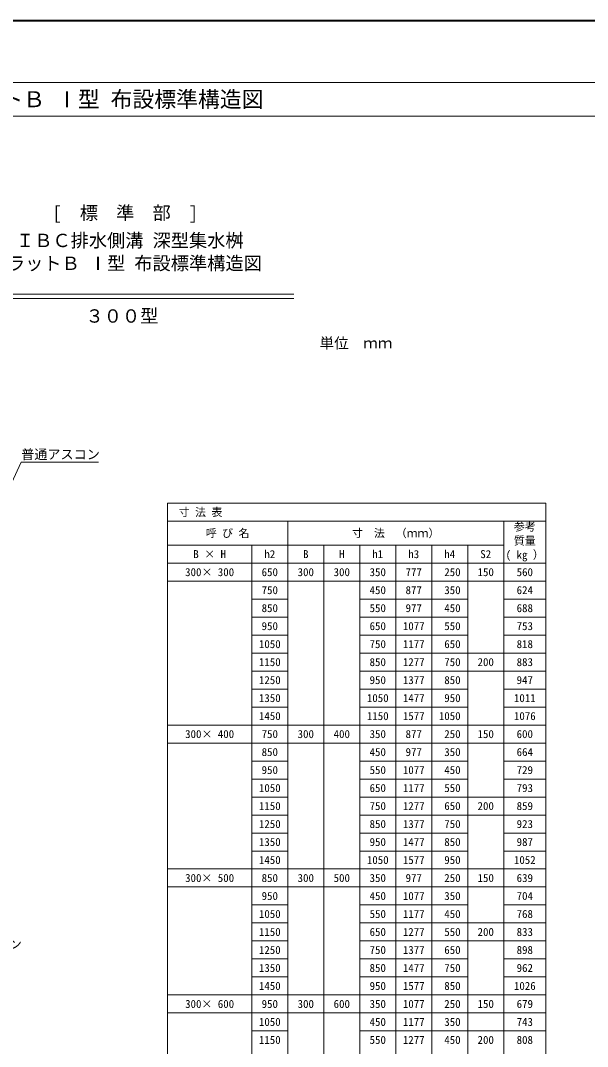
# Model space of a CAD drawing. Units: millimetres at full size, sheet at 1:20; details may follow other scales. Extents: x 0 to 8400, y 0 to 13400.
# Drawn here: x 2127 to 4144, y 2091 to 5740 of the extents above; entities that cross this region are included whole.
import ezdxf
from ezdxf.enums import TextEntityAlignment as Align

# ---------------------------------------------------------------- set-up
doc = ezdxf.new("R2010")
doc.units = ezdxf.units.MM
doc.header["$LTSCALE"] = 20
for name, color, linetype, lineweight in [('0_2', 7, 'Continuous', 20), ('Defpoints_3', 8, 'Continuous', 0), ('図枠', 7, 'Continuous', 5), ('寸法・材料表', 7, 'Continuous', 13), ('引出線', 4, 'Continuous', 9)]:
    doc.layers.add(name, color=color, linetype=linetype, lineweight=lineweight)
doc.layers.add('文字', color=7, linetype='Continuous')
doc.styles.add('ＭＳ ゴシック', font='')
doc.styles.get('ＭＳ ゴシック').set_extended_font_data('MS Gothic')

msp = doc.modelspace()

# ---------------------------------------------------------------- linework, layer by layer
at = {"layer": '0_2'}
for p, q in [((1900, 4766.33), (3100, 4766.33)), ((1900.19, 4751.33), (3099.81, 4751.33))]:
    msp.add_line(p, q, dxfattribs=at)
at = {"layer": 'Defpoints_3'}
for p, q in [((2650, 4022.86), (3996, 4022.86)), ((2650, 4022.86), (2650, 3958.86)), ((3996, 4022.86), (3996, 3958.86)), ((2650, 3745.86), (2950, 3745.86)), ((3078, 3745.86), (3334, 3745.86)), ((3718, 3745.86), (3846, 3745.86)), ((3718, 3425.86), (3846, 3425.86)), ((2650, 3169.86), (2950, 3169.86)), ((3078, 3169.86), (3334, 3169.86)), ((3718, 3169.86), (3846, 3169.86)), ((3718, 2913.86), (3846, 2913.86)), ((2650, 2657.86), (2950, 2657.86)), ((3078, 2657.86), (3334, 2657.86)), ((3718, 2657.86), (3846, 2657.86)), ((3718, 2465.86), (3846, 2465.86)), ((2650, 2209.86), (2950, 2209.86)), ((3078, 2209.86), (3334, 2209.86)), ((3718, 2209.86), (3846, 2209.86))]:
    msp.add_line(p, q, dxfattribs=at)
at = {"layer": '図枠', "lineweight": 40}
msp.add_line((400, 5740), (8200, 5740), dxfattribs=at)
at = {"layer": '図枠', "lineweight": 13}
for p, q in [((700, 5520), (7900, 5520)), ((700, 5400), (7900, 5400))]:
    msp.add_line(p, q, dxfattribs=at)
at = {"layer": '寸法・材料表'}
for p, q in [((2650, 3958.86), (3996, 3958.86)), ((2650, 3958.86), (2650, 801.86)), ((3078, 3958.86), (3078, 801.86)), ((3846, 3958.86), (3846, 801.86)), ((3996, 3958.86), (3996, 801.86)), ((2650, 3873.86), (3846, 3873.86)), ((2950, 3873.86), (2950, 801.86)), ((3206, 3873.86), (3206, 801.86)), ((3334, 3873.86), (3334, 801.86)), ((3462, 3873.86), (3462, 801.86)), ((3590, 3873.86), (3590, 801.86)), ((3718, 3873.86), (3718, 801.86)), ((2650, 3809.86), (3996, 3809.86)), ((2950, 3745.86), (3078, 3745.86)), ((3334, 3745.86), (3718, 3745.86)), ((3846, 3745.86), (3996, 3745.86)), ((2950, 3681.86), (3078, 3681.86)), ((3334, 3681.86), (3718, 3681.86)), ((3846, 3681.86), (3996, 3681.86)), ((2950, 3617.86), (3078, 3617.86)), ((3334, 3617.86), (3718, 3617.86)), ((3846, 3617.86), (3996, 3617.86)), ((2950, 3553.86), (3078, 3553.86)), ((3334, 3553.86), (3718, 3553.86)), ((3846, 3553.86), (3996, 3553.86)), ((2950, 3489.86), (3078, 3489.86)), ((3334, 3489.86), (3996, 3489.86)), ((2950, 3425.86), (3078, 3425.86)), ((3334, 3425.86), (3718, 3425.86)), ((3846, 3425.86), (3996, 3425.86)), ((2950, 3361.86), (3078, 3361.86)), ((3334, 3361.86), (3718, 3361.86)), ((3846, 3361.86), (3996, 3361.86)), ((2950, 3297.86), (3078, 3297.86)), ((3334, 3297.86), (3718, 3297.86)), ((3846, 3297.86), (3996, 3297.86)), ((2650, 3233.86), (3996, 3233.86)), ((2950, 3169.86), (3078, 3169.86)), ((3334, 3169.86), (3718, 3169.86)), ((3846, 3169.86), (3996, 3169.86)), ((2950, 3105.86), (3078, 3105.86)), ((3334, 3105.86), (3718, 3105.86)), ((3846, 3105.86), (3996, 3105.86)), ((2950, 3041.86), (3078, 3041.86)), ((3334, 3041.86), (3718, 3041.86)), ((3846, 3041.86), (3996, 3041.86)), ((2950, 2977.86), (3078, 2977.86)), ((3334, 2977.86), (3996, 2977.86)), ((2950, 2913.86), (3078, 2913.86)), ((3334, 2913.86), (3718, 2913.86)), ((3846, 2913.86), (3996, 2913.86)), ((2950, 2849.86), (3078, 2849.86)), ((3334, 2849.86), (3718, 2849.86)), ((3846, 2849.86), (3996, 2849.86)), ((2950, 2785.86), (3078, 2785.86)), ((3334, 2785.86), (3718, 2785.86)), ((3846, 2785.86), (3996, 2785.86)), ((2650, 2721.86), (3996, 2721.86)), ((2950, 2657.86), (3078, 2657.86)), ((3334, 2657.86), (3718, 2657.86)), ((3846, 2657.86), (3996, 2657.86)), ((2950, 2593.86), (3078, 2593.86)), ((3334, 2593.86), (3718, 2593.86)), ((3846, 2593.86), (3996, 2593.86)), ((2950, 2529.86), (3078, 2529.86)), ((3334, 2529.86), (3996, 2529.86)), ((2950, 2465.86), (3078, 2465.86)), ((3334, 2465.86), (3718, 2465.86)), ((3846, 2465.86), (3996, 2465.86)), ((2950, 2401.86), (3078, 2401.86)), ((3334, 2401.86), (3718, 2401.86)), ((3846, 2401.86), (3996, 2401.86)), ((2950, 2337.86), (3078, 2337.86)), ((3334, 2337.86), (3718, 2337.86)), ((3846, 2337.86), (3996, 2337.86)), ((2650, 2273.86), (3996, 2273.86)), ((2950, 2209.86), (3078, 2209.86)), ((3334, 2209.86), (3718, 2209.86)), ((3846, 2209.86), (3996, 2209.86)), ((2950, 2145.86), (3078, 2145.86)), ((3334, 2145.86), (3996, 2145.86))]:
    msp.add_line(p, q, dxfattribs=at)
at = {"layer": '引出線'}
msp.add_lwpolyline([(2010.61, 3914.07), (2129.78, 4168.73), (2404.62, 4168.73)], dxfattribs=at)

# ---------------------------------------------------------------- texts
at = {"layer": '図枠', "style": 'ＭＳ ゴシック'}
msp.add_text('\u3000 ＩＢＣ排水側溝 深型集水桝 フラットＢ Ⅰ型 布設標準構造図 ', height=56.96, dxfattribs=at).set_placement((700, 5460), align=Align.MIDDLE_LEFT)
at = {"layer": '寸法・材料表', "style": 'ＭＳ ゴシック'}
msp.add_text('\u3000寸 法 表\u3000', height=28.48, dxfattribs=at).set_placement((2651.2, 3990.86), align=Align.MIDDLE_LEFT)
for s, p in [('参考', (3882.15, 3953.78)), ('質量', (3882.15, 3903.78)), ('( kg ）', (3853.01, 3853.78))]:
    msp.add_text(s, height=28.48, dxfattribs=at).set_placement(p, align=Align.TOP_LEFT)
for s, p in [('呼 び 名', (2864, 3916.36)), ('寸\u3000法\u3000（ｍｍ）', (3462, 3916.36)), ('B × H', (2800, 3841.86)), ('h2', (3014, 3841.86)), ('B', (3142, 3841.86)), ('H', (3270, 3841.86)), ('h1', (3398, 3841.86)), ('h3', (3526, 3841.86)), ('h4', (3654, 3841.86)), ('S2', (3782, 3841.86)), ('300× 300', (2800, 3777.86)), ('650', (3014, 3777.86)), ('300', (3142, 3777.86)), ('300', (3270, 3777.86)), ('350', (3398, 3777.86)), ('777', (3526, 3777.86)), (' 250', (3654, 3777.86)), ('150', (3782, 3777.86)), ('560', (3921, 3777.86)), ('750', (3014, 3713.86)), ('450', (3398, 3713.86)), ('877', (3526, 3713.86)), (' 350', (3654, 3713.86)), ('624', (3921, 3713.86)), ('850', (3014, 3649.86)), ('550', (3398, 3649.86)), ('977', (3526, 3649.86)), (' 450', (3654, 3649.86)), ('688', (3921, 3649.86)), ('950', (3014, 3585.86)), ('650', (3398, 3585.86)), ('1077', (3526, 3585.86)), (' 550', (3654, 3585.86)), ('753', (3921, 3585.86)), ('1050', (3014, 3521.86)), ('750', (3398, 3521.86)), ('1177', (3526, 3521.86)), (' 650', (3654, 3521.86)), ('818', (3921, 3521.86)), ('1150', (3014, 3457.86)), ('850', (3398, 3457.86)), ('1277', (3526, 3457.86)), (' 750', (3654, 3457.86)), ('200', (3782, 3457.86)), ('883', (3921, 3457.86)), ('1250', (3014, 3393.86)), ('950', (3398, 3393.86)), ('1377', (3526, 3393.86)), (' 850', (3654, 3393.86)), ('947', (3921, 3393.86)), ('1350', (3014, 3329.86)), ('1050', (3398, 3329.86)), ('1477', (3526, 3329.86)), (' 950', (3654, 3329.86)), ('1011', (3921, 3329.86)), ('1450', (3014, 3265.86)), ('1150', (3398, 3265.86)), ('1577', (3526, 3265.86)), ('1050', (3654, 3265.86)), ('1076', (3921, 3265.86)), ('300× 400', (2800, 3201.86)), ('750', (3014, 3201.86)), ('300', (3142, 3201.86)), ('400', (3270, 3201.86)), ('350', (3398, 3201.86)), ('877', (3526, 3201.86)), (' 250', (3654, 3201.86)), ('150', (3782, 3201.86)), ('600', (3921, 3201.86)), ('850', (3014, 3137.86)), ('450', (3398, 3137.86)), ('977', (3526, 3137.86)), (' 350', (3654, 3137.86)), ('664', (3921, 3137.86)), ('950', (3014, 3073.86)), ('550', (3398, 3073.86)), ('1077', (3526, 3073.86)), (' 450', (3654, 3073.86)), ('729', (3921, 3073.86)), ('1050', (3014, 3009.86)), ('650', (3398, 3009.86)), ('1177', (3526, 3009.86)), (' 550', (3654, 3009.86)), ('793', (3921, 3009.86)), ('1150', (3014, 2945.86)), ('750', (3398, 2945.86)), ('1277', (3526, 2945.86)), (' 650', (3654, 2945.86)), ('200', (3782, 2945.86)), ('859', (3921, 2945.86)), ('1250', (3014, 2881.86)), ('850', (3398, 2881.86)), ('1377', (3526, 2881.86)), (' 750', (3654, 2881.86)), ('923', (3921, 2881.86)), ('1350', (3014, 2817.86)), ('950', (3398, 2817.86)), ('1477', (3526, 2817.86)), (' 850', (3654, 2817.86)), ('987', (3921, 2817.86)), ('1450', (3014, 2753.86)), ('1050', (3398, 2753.86)), ('1577', (3526, 2753.86)), (' 950', (3654, 2753.86)), ('1052', (3921, 2753.86)), ('300× 500', (2800, 2689.86)), ('850', (3014, 2689.86)), ('300', (3142, 2689.86)), ('500', (3270, 2689.86)), ('350', (3398, 2689.86)), ('977', (3526, 2689.86)), (' 250', (3654, 2689.86)), ('150', (3782, 2689.86)), ('639', (3921, 2689.86)), ('950', (3014, 2625.86)), ('450', (3398, 2625.86)), ('1077', (3526, 2625.86)), (' 350', (3654, 2625.86)), ('704', (3921, 2625.86)), ('1050', (3014, 2561.86)), ('550', (3398, 2561.86)), ('1177', (3526, 2561.86)), (' 450', (3654, 2561.86)), ('768', (3921, 2561.86)), ('1150', (3014, 2497.86)), ('650', (3398, 2497.86)), ('1277', (3526, 2497.86)), (' 550', (3654, 2497.86)), ('200', (3782, 2497.86)), ('833', (3921, 2497.86)), ('1250', (3014, 2433.86)), ('750', (3398, 2433.86)), ('1377', (3526, 2433.86)), (' 650', (3654, 2433.86)), ('898', (3921, 2433.86)), ('1350', (3014, 2369.86)), ('850', (3398, 2369.86)), ('1477', (3526, 2369.86)), (' 750', (3654, 2369.86)), ('962', (3921, 2369.86)), ('1450', (3014, 2305.86)), ('950', (3398, 2305.86)), ('1577', (3526, 2305.86)), (' 850', (3654, 2305.86)), ('1026', (3921, 2305.86)), ('300× 600', (2800, 2241.86)), ('950', (3014, 2241.86)), ('300', (3142, 2241.86)), ('600', (3270, 2241.86)), ('350', (3398, 2241.86)), ('1077', (3526, 2241.86)), (' 250', (3654, 2241.86)), ('150', (3782, 2241.86)), ('679', (3921, 2241.86)), ('1050', (3014, 2177.86)), ('450', (3398, 2177.86)), ('1177', (3526, 2177.86)), (' 350', (3654, 2177.86)), ('743', (3921, 2177.86)), ('1150', (3014, 2113.86)), ('550', (3398, 2113.86)), ('1277', (3526, 2113.86)), (' 450', (3654, 2113.86)), ('200', (3782, 2113.86)), ('808', (3921, 2113.86))]:
    msp.add_text(s, height=28.48, dxfattribs=at).set_placement(p, align=Align.MIDDLE_CENTER)
at = {"layer": '引出線', "style": 'ＭＳ ゴシック'}
for s, p in [('普通アスコン', (2129.78, 4213.94)), ('サンドクッション', (1758.95, 2471.41))]:
    msp.add_text(s, height=34.18, dxfattribs=at).set_placement(p, align=Align.TOP_LEFT)
at = {"layer": '文字', "style": 'ＭＳ ゴシック'}
for s, p in [('[\u3000標\u3000準\u3000部\u3000]', (2241.07, 5017.46)), (' ＩＢＣ排水側溝 深型集水桝', (2079.2, 4919.71)), ('フラットＢ Ⅰ型 布設標準構造図', (2014.45, 4838.46))]:
    msp.add_text(s, height=47.47, dxfattribs=at).set_placement(p, align=Align.BOTTOM_LEFT)
msp.add_text('３００型', height=47.47, dxfattribs=at).set_placement((2488.22, 4688.92), align=Align.MIDDLE_CENTER)
msp.add_text('単位\u3000ｍｍ', height=37.98, dxfattribs=at).set_placement((3450, 4562.2), align=Align.BOTTOM_RIGHT)

doc.saveas('drawing.dxf')
